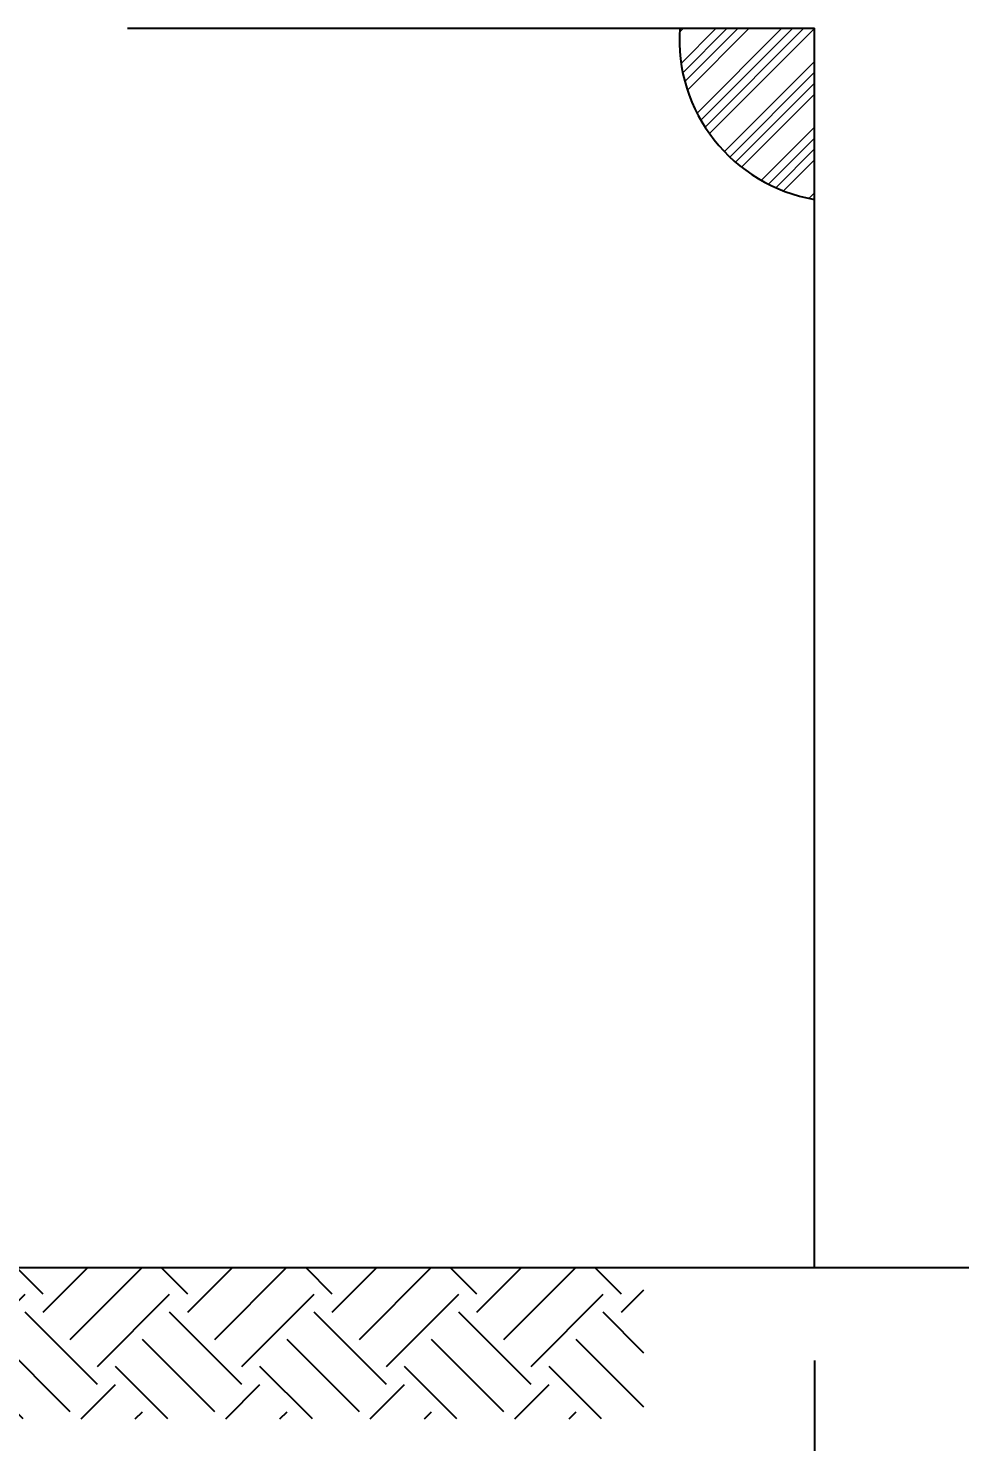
# Model space of a CAD drawing. Header units: inches. Extents: x -246336 to 136055, y -106871 to 69513.
# Drawn here: x -209505 to -208001, y -19958 to -17677 of the extents above; entities that cross this region are included whole.
import ezdxf

# ---------------------------------------------------------------- set-up
doc = ezdxf.new("R2010")
doc.units = ezdxf.units.IN
doc.header["$MEASUREMENT"] = 0
doc.layers.add('XA-TT1', color=7, linetype='Continuous')
doc.styles.get("Standard").update_dxf_attribs({"font": 'VNTIME_0.TTF', "height": 86})
doc.dimstyles.new('TAM', dxfattribs={"dimscale": 75, "dimtxt": 2, "dimasz": 2, "dimexe": 3, "dimexo": 2, "dimgap": 1, "dimtad": 0, "dimtoh": 1, "dimdec": 0, "dimdsep": 46, "dimtxsty": 'Standard', "dimblk1": 'OBLIQUE', "dimblk2": 'OBLIQUE', "dimsah": 1, "dimcen": -1, "dimdle": 3, "dimclrd": 251, "dimclre": 251, "dimadec": 0, "dimazin": 0, "dimtfac": 1, "dimtdec": 0, "dimtmove": 0, "dimatfit": 3, "dimldrblk": 'OBLIQUE', "dimfxl": 1, "dimtvp": 1, "dimtolj": 1, "dimtzin": 0, "dimarcsym": 0})

# ---------------------------------------------------------------- blocks, each defined once
blk = doc.blocks.new('_OBLIQUE')
at = {"color": 0, "linetype": 'ByBlock'}
blk.add_line((-0.5, -0.5), (0.5, 0.5), dxfattribs=at)
blk = doc.blocks.new('*D127')
at = {"color": 251, "lineweight": -2}
for p, q in [((-213235.7, -19827.1), (-213235.7, -20785.5)), ((-208235.7, -19827.1), (-208235.7, -20785.5)), ((-213460.7, -20560.5), (-208010.7, -20560.5))]:
    blk.add_line(p, q, dxfattribs=at)
at = {"layer": 'Defpoints', "color": 0}
for p in [(-213235.7, -19677.1), (-208235.7, -19677.1), (-208235.7, -20560.5)]:
    blk.add_point(p, dxfattribs=at)
at = {"color": 251, "lineweight": -2, "xscale": 150, "yscale": 150, "zscale": 150, "rotation": 180}
blk.add_blockref('_OBLIQUE', (-213235.7, -20560.5), dxfattribs=at)
at = {"color": 251, "lineweight": -2, "xscale": 150, "yscale": 150, "zscale": 150}
blk.add_blockref('_OBLIQUE', (-208235.7, -20560.5), dxfattribs=at)
at = {"color": 0, "insert": (-210735.7, -20471.1), "char_height": 86, "attachment_point": 5}
blk.add_mtext('\\A1;5000', dxfattribs=at)

msp = doc.modelspace()

# ---------------------------------------------------------------- hatches: boundary and pattern name
at = {"lineweight": 0}
h = msp.add_hatch(dxfattribs=at)
h.set_pattern_fill('ANSI34', color=8, scale=100, style=0)
h.set_pattern_definition([(45, (-176485.835, -51211.276), (-53.03301, 53.03301), []), (45, (-176468.16, -51211.276), (-53.03301, 53.03301), []), (45, (-176450.48, -51211.276), (-53.03301, 53.03301), []), (45, (-176432.8, -51211.276), (-53.03301, 53.03301), [])])
h.paths.add_polyline_path([(-208235.672, -17677.129), (-208453.485, -17677.129, 0.38575135), (-208235.672, -17953.199)])
at = {"layer": 'XA-TT1'}
h = msp.add_hatch(dxfattribs=at)
h.set_pattern_fill('EARTH', color=4, scale=660, angle=45, style=0)
h.set_pattern_definition([(45, (-215927.28, -26370.54), (1e-14, 233.3452), [165, -165]), (45, (-215971.03, -26326.79), (1e-14, 233.3452), [165, -165]), (45, (-216014.78, -26283.04), (1e-14, 233.3452), [165, -165]), (135, (-216014.78, -26253.87), (-233.3452, 3e-14), [165, -165]), (135, (-215971.03, -26210.12), (-233.3452, 3e-14), [165, -165]), (135, (-215927.28, -26166.36), (-233.3452, 3e-14), [165, -165])])
h.paths.add_polyline_path([(-213167.265, -19677.129), (-208511.105, -19677.129), (-208511.105, -19921.277), (-213167.265, -19921.277)])

# ---------------------------------------------------------------- linework, layer by layer
at = {"color": 3}
for p in [(-209344.734, -17677.129), (-208235.672, -19677.129)]:
    msp.add_line(p, (-208235.672, -17677.129), dxfattribs=at)
msp.add_arc((-208192.285, -17695.008), 261.811, 176.084158, 260.46091, dxfattribs=at)
at = {"layer": 'XA-TT1', "color": 1}
msp.add_line((-213742.822, -19677.129), (-207823.666, -19677.129), dxfattribs=at)

# ---------------------------------------------------------------- dimensions: what is measured, and where the dimension line sits
dim = msp.add_linear_dim(base=(-208235.672, -20560.484), p1=(-213235.672, -19677.129), p2=(-208235.672, -19677.129), dimstyle='TAM')
dim.commit()
dim.dimension.update_dxf_attribs({"geometry": '*D127', "text_midpoint": (-210735.672, -20471.128)})

doc.saveas('drawing.dxf')
